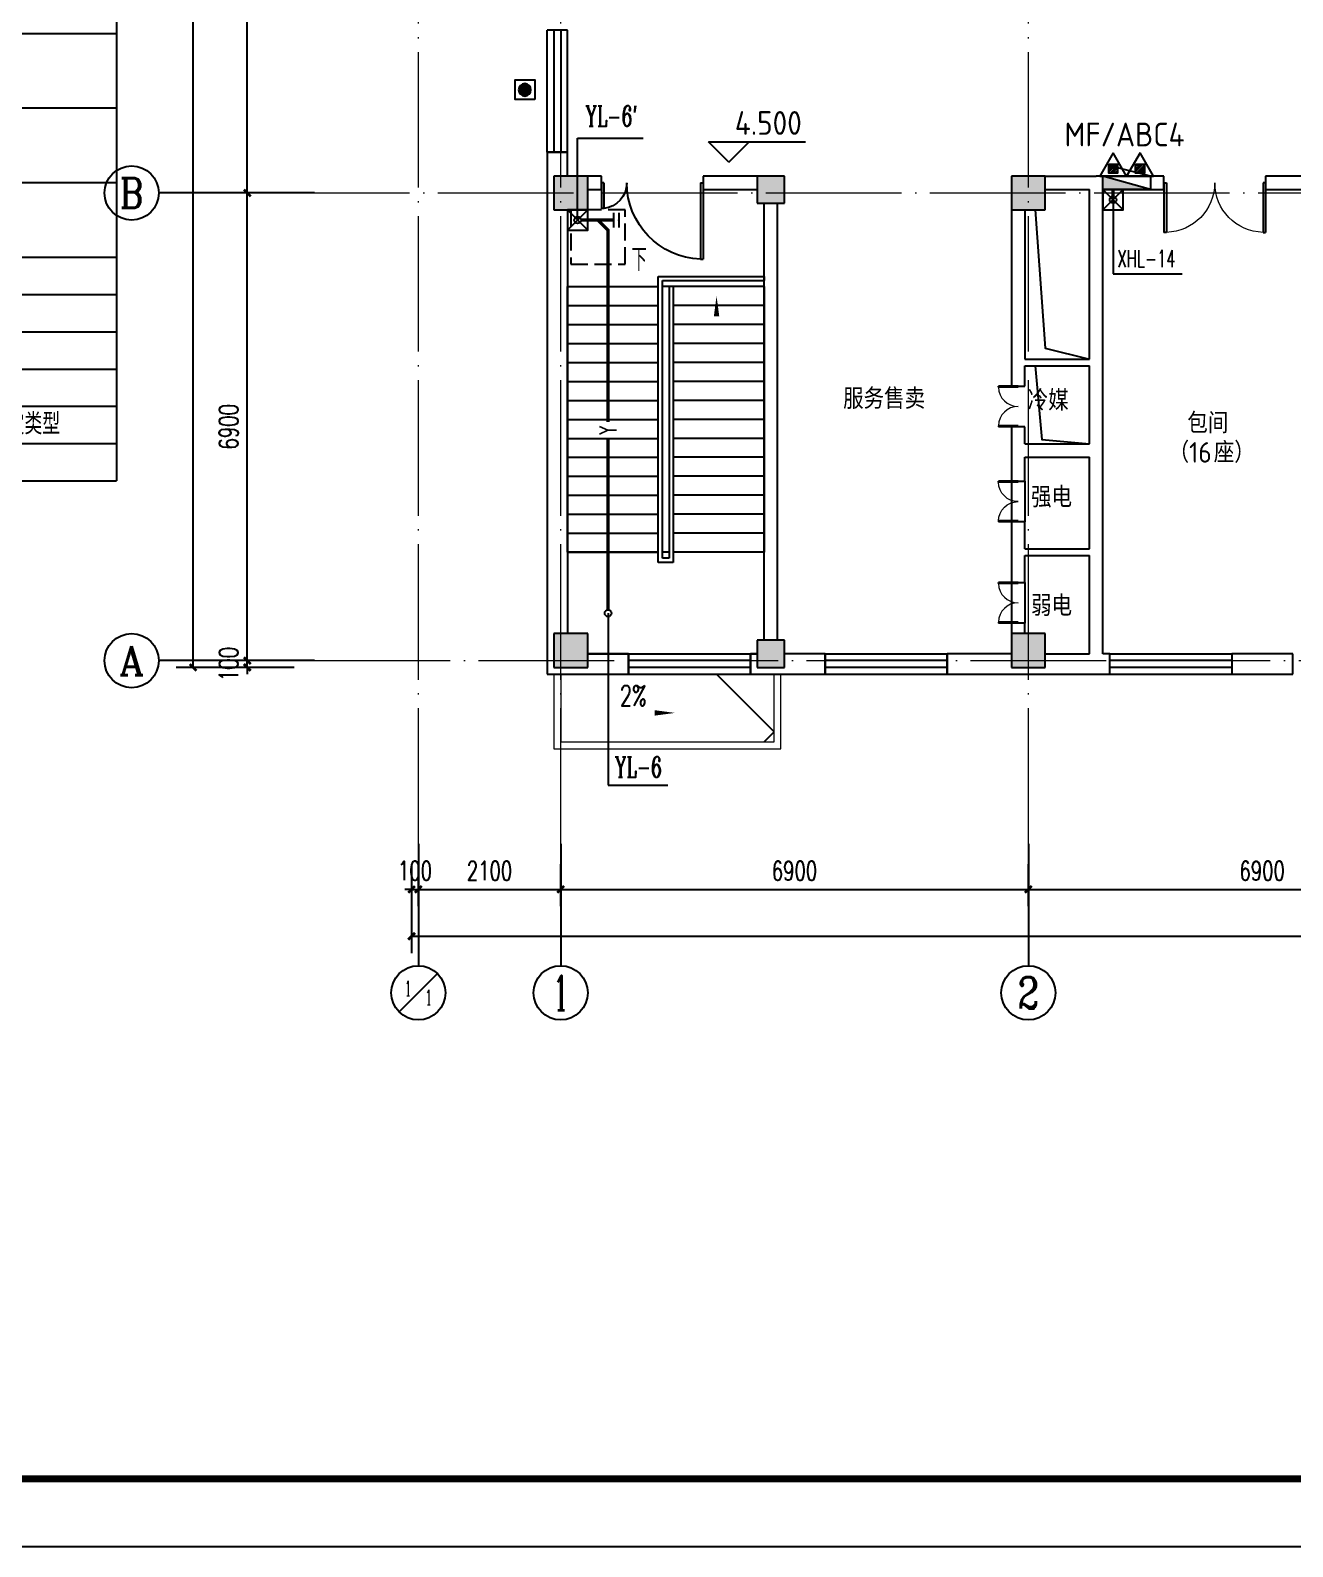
# Model space of a CAD drawing. Extents: x 1475400 to 1714963, y -629303 to -315532.
# Drawn here: x 1518849 to 1537474, y -476080 to -453708 of the extents above; entities that cross this region are included whole.
import ezdxf
from ezdxf.enums import TextEntityAlignment as Align

# ---------------------------------------------------------------- set-up
doc = ezdxf.new("R2010")
doc.units = 0
doc.header["$LTSCALE"] = 1000
for name, pattern in [('CONTINOUS', [0]), ('DASH', [0.35, 0.25, -0.1]), ('DOTE', [2.42, 2, -0.2, 0.02, -0.2])]:
    doc.linetypes.add(name, pattern=pattern)
for name, color, linetype in [('A-ANNO-AXIS', 102, 'Continuous'), ('A-ANNO-DIMS', 3, 'Continuous'), ('A-ANNO-IDEN', 3, 'Continuous'), ('A-ANNO-IDEN-LEVL', 3, 'Continuous'), ('A-ANNO-TXT', 7, 'Continuous'), ('A-FLOR-STRS', 140, 'Continuous'), ('AXIS', 3, 'Continuous'), ('AXIS_TEXT', 7, 'Continuous'), ('BTTK', 7, 'Continuous'), ('COLUMN', 255, 'Continuous'), ('DOOR_FIRE', 4, 'Continuous'), ('P-FIRE-EQPM', 1, 'Continuous'), ('P-FIRE-IDEN', 1, 'Continuous'), ('P-PROT-FIRH', 1, 'Continuous'), ('P-PROT-IDEN', 7, 'Continuous'), ('P-PROT-PIPE', 1, 'Continuous'), ('P-PROT-VPIP', 1, 'Continuous'), ('P-RAIN-IDEN', 171, 'Continuous'), ('P-RAIN-VALV', 193, 'Continuous'), ('P-RAIN-VPIP', 7, 'Continuous'), ('PUB_DIM', 3, 'Continuous'), ('PUB_HATCH', 8, 'Continuous'), ('PUB_TEXT', 7, 'Continuous'), ('PUB_TITLE', 4, 'Continuous'), ('WALL', 2, 'Continuous'), ('WINDOW', 4, 'Continuous'), ('建筑底图', 7, 'Continuous'), ('水', 5, 'Continuous'), ('消防', 1, 'Continuous'), ('说明', 7, 'Continuous'), ('防火分区', 255, 'Continuous')]:
    doc.layers.add(name, color=color, linetype=linetype)
for name, color, linetype, lineweight in [('DOTE', 8, 'DOTE', 9), ('P-RAIN-PIPE', 4, 'Continuous', 50), ('悬挑板', 9, 'Continuous', 18)]:
    doc.layers.add(name, color=color, linetype=linetype, lineweight=lineweight)
doc.layers.add('定位矩形', color=6, linetype='Continuous', plot=False)
doc.styles.add('10', font='', dxfattribs={"width": 0.7, "height": 300})
doc.styles.add('_TCH_AXIS', font='COMPLEX', dxfattribs={"bigfont": 'GBCBIG'})
doc.styles.add('_TCH_DIM', font='SIMPLEX', dxfattribs={"bigfont": 'GBCBIG'})
doc.styles.add('_TWT_PIPETEXT', font='SIMPLEX', dxfattribs={"width": 0.8, "height": 2.5, "bigfont": 'HZTXT'})
doc.styles.add('_TWT_SERIAL', font='COMPLEX', dxfattribs={"width": 0.8, "height": 3, "bigfont": 'HZTXT'})
doc.styles.add('A_DIM', font='SIMPLEX', dxfattribs={"width": 0.7, "bigfont": 'HZ'})
doc.styles.add('A_DIM_T3', font='SIMPLEX', dxfattribs={"width": 0.7, "bigfont": 'HZ'})
doc.styles.add('COMPLEX', font='COMPLEX')
doc.styles.add('HZ(TK)', font='geniso.shx', dxfattribs={"width": 0.9, "bigfont": 'hztxt.shx'})
doc.styles.get("Standard").update_dxf_attribs({"font": 'geniso.shx', "bigfont": 'hztxt.shx'})
doc.styles.get('10').set_extended_font_data('SimSun')
doc.dimstyles.new('_TCH_ARCH&&100', dxfattribs={"dimtxt": 280, "dimasz": 100, "dimexe": 250, "dimexo": 300, "dimgap": 135, "dimtad": 1, "dimdec": 0, "dimzin": 0, "dimdsep": 46, "dimtxsty": 'A_DIM_T3', "dimblk": 'ARCHTICK', "dimcen": 0.09, "dimclrt": 7, "dimazin": 2, "dimtfac": 1, "dimtdec": 0, "dimtix": 1, "dimtmove": 2, "dimatfit": 3, "dimfxl": 150, "dimtolj": 1, "dimtzin": 0, "dimarcsym": 0})

# ---------------------------------------------------------------- blocks, each defined once
blk = doc.blocks.new('A$C2CDD3BEF')
at = {"layer": '防火分区'}
h = blk.add_hatch(color=6, dxfattribs=at)
h.dxf.hatch_style = 1
edge = h.paths.add_edge_path()
edge.add_arc((460, 446), 282, 0, 360)
at = {"layer": '防火分区', "color": 6}
blk.add_lwpolyline([(0, 0), (900, 0), (900, 900), (0, 900)], close=True, dxfattribs=at)
blk.add_circle((460, 446), 282, dxfattribs=at)
blk = doc.blocks.new('_ArchTick')
at = {"color": 0, "linetype": 'ByBlock', "const_width": 0.4}
blk.add_lwpolyline([(-0.5, -0.5), (0.5, 0.5)], dxfattribs=at)
blk = doc.blocks.new('*D220')
at = {"layer": 'A-ANNO-AXIS', "color": 0, "lineweight": -2, "transparency": 16777216}
for p, q in [((861232, -345910), (859489, -345910)), ((859739, -380910), (859739, -345910)), ((861232, -380910), (859489, -380910))]:
    blk.add_line(p, q, dxfattribs=at)
at = {"layer": 'Defpoints', "color": 0, "transparency": 16777216}
for p in [(859739, -345910), (861532, -345910), (861532, -380910)]:
    blk.add_point(p, dxfattribs=at)
at = {"layer": 'A-ANNO-AXIS', "color": 0, "lineweight": -2, "transparency": 16777216, "xscale": 100, "yscale": 100, "zscale": 100}
for p, rotation in [((859739, -345910), 90), ((859739, -380910), 270)]:
    blk.add_blockref('_ArchTick', p, dxfattribs=dict(at, rotation=rotation))
at = {"layer": 'A-ANNO-AXIS', "color": 7, "transparency": 16777216, "insert": (859464, -363410), "char_height": 280, "attachment_point": 5, "rotation": 90, "style": 'A_DIM_T3'}
blk.add_mtext('\\A1;35000', dxfattribs=at)
blk = doc.blocks.new('*D221')
at = {"layer": 'A-ANNO-AXIS', "color": 0, "lineweight": -2, "transparency": 16777216}
for p, q in [((860539, -380810), (860539, -380710)), ((861232, -380810), (860289, -380810)), ((861232, -380910), (860289, -380910)), ((860539, -380910), (860539, -380810)), ((860539, -380910), (860539, -381010))]:
    blk.add_line(p, q, dxfattribs=at)
at = {"layer": 'Defpoints', "color": 0, "transparency": 16777216}
for p in [(860539, -380810), (861532, -380810), (861532, -380910)]:
    blk.add_point(p, dxfattribs=at)
at = {"layer": 'A-ANNO-AXIS', "color": 0, "lineweight": -2, "transparency": 16777216, "xscale": 100, "yscale": 100, "zscale": 100}
for p, rotation in [((860539, -380810), 270), ((860539, -380910), 90)]:
    blk.add_blockref('_ArchTick', p, dxfattribs=dict(at, rotation=rotation))
at = {"layer": 'A-ANNO-AXIS', "color": 7, "transparency": 16777216, "insert": (860264, -380860), "char_height": 280, "attachment_point": 5, "rotation": 90, "style": 'A_DIM_T3'}
blk.add_mtext('\\A1;100', dxfattribs=at)
blk = doc.blocks.new('*D222')
at = {"layer": 'A-ANNO-AXIS', "color": 0, "lineweight": -2, "transparency": 16777216}
for p, q in [((861232, -373910), (860289, -373910)), ((860539, -380810), (860539, -373910)), ((861232, -380810), (860289, -380810))]:
    blk.add_line(p, q, dxfattribs=at)
at = {"layer": 'Defpoints', "color": 0, "transparency": 16777216}
for p in [(860539, -373910), (861532, -373910), (861532, -380810)]:
    blk.add_point(p, dxfattribs=at)
at = {"layer": 'A-ANNO-AXIS', "color": 0, "lineweight": -2, "transparency": 16777216, "xscale": 100, "yscale": 100, "zscale": 100}
for p, rotation in [((860539, -373910), 90), ((860539, -380810), 270)]:
    blk.add_blockref('_ArchTick', p, dxfattribs=dict(at, rotation=rotation))
at = {"layer": 'A-ANNO-AXIS', "color": 7, "transparency": 16777216, "insert": (860264, -377360), "char_height": 280, "attachment_point": 5, "rotation": 90, "style": 'A_DIM_T3'}
blk.add_mtext('\\A1;6900', dxfattribs=at)
blk = doc.blocks.new('*D223')
at = {"layer": 'A-ANNO-AXIS', "color": 0, "lineweight": -2, "transparency": 16777216}
for p, q in [((861232, -367010), (860289, -367010)), ((860539, -373910), (860539, -367010)), ((861232, -373910), (860289, -373910))]:
    blk.add_line(p, q, dxfattribs=at)
at = {"layer": 'Defpoints', "color": 0, "transparency": 16777216}
for p in [(860539, -367010), (861532, -367010), (861532, -373910)]:
    blk.add_point(p, dxfattribs=at)
at = {"layer": 'A-ANNO-AXIS', "color": 0, "lineweight": -2, "transparency": 16777216, "xscale": 100, "yscale": 100, "zscale": 100}
for p, rotation in [((860539, -367010), 90), ((860539, -373910), 270)]:
    blk.add_blockref('_ArchTick', p, dxfattribs=dict(at, rotation=rotation))
at = {"layer": 'A-ANNO-AXIS', "color": 7, "transparency": 16777216, "insert": (860264, -370460), "char_height": 280, "attachment_point": 5, "rotation": 90, "style": 'A_DIM_T3'}
blk.add_mtext('\\A1;6900', dxfattribs=at)
blk = doc.blocks.new('*D236')
at = {"layer": 'A-ANNO-DIMS', "color": 0, "lineweight": -2, "transparency": 16777216}
for p, q in [((862963, -383811), (862963, -384435)), ((863063, -383811), (863063, -384435)), ((862963, -384185), (862863, -384185)), ((862963, -384185), (863063, -384185)), ((863063, -384185), (863163, -384185))]:
    blk.add_line(p, q, dxfattribs=at)
at = {"layer": 'Defpoints', "color": 0, "transparency": 16777216}
for p in [(862963, -383511), (863063, -383511), (863063, -384185)]:
    blk.add_point(p, dxfattribs=at)
at = {"layer": 'A-ANNO-DIMS', "color": 0, "lineweight": -2, "transparency": 16777216, "xscale": 100, "yscale": 100, "zscale": 100}
blk.add_blockref('_ArchTick', (862963, -384185), dxfattribs=at)
at = {"layer": 'A-ANNO-DIMS', "color": 0, "lineweight": -2, "transparency": 16777216, "xscale": 100, "yscale": 100, "zscale": 100, "rotation": 180}
blk.add_blockref('_ArchTick', (863063, -384185), dxfattribs=at)
at = {"layer": 'A-ANNO-DIMS', "color": 7, "transparency": 16777216, "insert": (863013, -383910), "char_height": 280, "attachment_point": 5, "style": 'A_DIM_T3'}
blk.add_mtext('\\A1;100', dxfattribs=at)
blk = doc.blocks.new('*D237')
at = {"layer": 'A-ANNO-DIMS', "color": 0, "lineweight": -2, "transparency": 16777216}
for p, q in [((863063, -383811), (863063, -384435)), ((865163, -383811), (865163, -384435)), ((863063, -384185), (865163, -384185))]:
    blk.add_line(p, q, dxfattribs=at)
at = {"layer": 'Defpoints', "color": 0, "transparency": 16777216}
for p in [(863063, -383511), (865163, -383511), (865163, -384185)]:
    blk.add_point(p, dxfattribs=at)
at = {"layer": 'A-ANNO-DIMS', "color": 0, "lineweight": -2, "transparency": 16777216, "xscale": 100, "yscale": 100, "zscale": 100, "rotation": 180}
blk.add_blockref('_ArchTick', (863063, -384185), dxfattribs=at)
at = {"layer": 'A-ANNO-DIMS', "color": 0, "lineweight": -2, "transparency": 16777216, "xscale": 100, "yscale": 100, "zscale": 100}
blk.add_blockref('_ArchTick', (865163, -384185), dxfattribs=at)
at = {"layer": 'A-ANNO-DIMS', "color": 7, "transparency": 16777216, "insert": (864113, -383910), "char_height": 280, "attachment_point": 5, "style": 'A_DIM_T3'}
blk.add_mtext('\\A1;2100', dxfattribs=at)
blk = doc.blocks.new('*D238')
at = {"layer": 'A-ANNO-DIMS', "color": 0, "lineweight": -2, "transparency": 16777216}
for p, q in [((865163, -383811), (865163, -384435)), ((872063, -383811), (872063, -384435)), ((865163, -384185), (872063, -384185))]:
    blk.add_line(p, q, dxfattribs=at)
at = {"layer": 'Defpoints', "color": 0, "transparency": 16777216}
for p in [(865163, -383511), (872063, -383511), (872063, -384185)]:
    blk.add_point(p, dxfattribs=at)
at = {"layer": 'A-ANNO-DIMS', "color": 0, "lineweight": -2, "transparency": 16777216, "xscale": 100, "yscale": 100, "zscale": 100, "rotation": 180}
blk.add_blockref('_ArchTick', (865163, -384185), dxfattribs=at)
at = {"layer": 'A-ANNO-DIMS', "color": 0, "lineweight": -2, "transparency": 16777216, "xscale": 100, "yscale": 100, "zscale": 100}
blk.add_blockref('_ArchTick', (872063, -384185), dxfattribs=at)
at = {"layer": 'A-ANNO-DIMS', "color": 7, "transparency": 16777216, "insert": (868613, -383910), "char_height": 280, "attachment_point": 5, "style": 'A_DIM_T3'}
blk.add_mtext('\\A1;6900', dxfattribs=at)
blk = doc.blocks.new('*D239')
at = {"layer": 'A-ANNO-DIMS', "color": 0, "lineweight": -2, "transparency": 16777216}
for p, q in [((872063, -383811), (872063, -384435)), ((878963, -383811), (878963, -384435)), ((872063, -384185), (878963, -384185))]:
    blk.add_line(p, q, dxfattribs=at)
at = {"layer": 'Defpoints', "color": 0, "transparency": 16777216}
for p in [(872063, -383511), (878963, -383511), (878963, -384185)]:
    blk.add_point(p, dxfattribs=at)
at = {"layer": 'A-ANNO-DIMS', "color": 0, "lineweight": -2, "transparency": 16777216, "xscale": 100, "yscale": 100, "zscale": 100, "rotation": 180}
blk.add_blockref('_ArchTick', (872063, -384185), dxfattribs=at)
at = {"layer": 'A-ANNO-DIMS', "color": 0, "lineweight": -2, "transparency": 16777216, "xscale": 100, "yscale": 100, "zscale": 100}
blk.add_blockref('_ArchTick', (878963, -384185), dxfattribs=at)
at = {"layer": 'A-ANNO-DIMS', "color": 7, "transparency": 16777216, "insert": (875513, -383910), "char_height": 280, "attachment_point": 5, "style": 'A_DIM_T3'}
blk.add_mtext('\\A1;6900', dxfattribs=at)
blk = doc.blocks.new('*D252')
at = {"layer": 'Defpoints', "color": 0, "transparency": 16777216}
for p in [(862963, -383511), (899763, -383511), (899763, -384876)]:
    blk.add_point(p, dxfattribs=at)
at = {"layer": 'PUB_DIM', "color": 0, "lineweight": -2, "transparency": 16777216}
for p, q in [((862963, -383811), (862963, -385126)), ((899763, -383811), (899763, -385126)), ((862963, -384876), (899763, -384876))]:
    blk.add_line(p, q, dxfattribs=at)
at = {"layer": 'PUB_DIM', "color": 0, "lineweight": -2, "transparency": 16777216, "xscale": 100, "yscale": 100, "zscale": 100, "rotation": 180}
blk.add_blockref('_ArchTick', (862963, -384876), dxfattribs=at)
at = {"layer": 'PUB_DIM', "color": 0, "lineweight": -2, "transparency": 16777216, "xscale": 100, "yscale": 100, "zscale": 100}
blk.add_blockref('_ArchTick', (899763, -384876), dxfattribs=at)
at = {"layer": 'PUB_DIM', "color": 7, "transparency": 16777216, "insert": (881363, -384601), "char_height": 280, "attachment_point": 5, "style": 'A_DIM_T3'}
blk.add_mtext('\\A1;36800', dxfattribs=at)
blk = doc.blocks.new('$DorLib2D$00000225')
at = {"color": 0}
for p, q in [((0.475, -0.001), (0.475, 0.752)), ((0.475, 0.752), (0.5, 0.752)), ((0.5, -0.001), (0.5, 0.752)), ((-0.5, 0), (-0.5, 0.252)), ((-0.475, 0.252), (-0.5, 0.252)), ((-0.475, 0), (-0.475, 0.252)), ((-0.475, 0), (-0.5, 0)), ((0.475, -0.001), (0.5, -0.001))]:
    blk.add_line(p, q, dxfattribs=at)
for centre, radius, start, end in [((0.505, -0.002), 0.755, 92.2493, 179.7238), ((-0.501, 0.003), 0.251, 359.7899, 84.0974)]:
    blk.add_arc(centre, radius, start, end, dxfattribs=at)
blk = doc.blocks.new('$DorLib2D$00000002')
for p, q in [((-0.5, 0), (-0.5, 0.4875)), ((-0.475, 0.4875), (-0.5, 0.4875)), ((-0.475, 0), (-0.475, 0.4875)), ((0.475, 0), (0.475, 0.4875)), ((0.475, 0.4875), (0.5, 0.4875)), ((0.5, 0), (0.5, 0.4875)), ((-0.5, 0), (-0.475, 0)), ((0.5, 0), (0.475, 0))]:
    blk.add_line(p, q)
at = {"lineweight": 13}
for centre, start, end in [((-0.4875, 0), 0, 88.53072), ((0.4875, 0), 91.46928, 180)]:
    blk.add_arc(centre, 0.4875, start, end, dxfattribs=at)
blk = doc.blocks.new('$WINLIB2D$00000001')
at = {"color": 0}
for points in [[(-0.5, 0.5), (-0.5, -0.5)], [(-0.5, 0.5), (0.5, 0.5)], [(0.5, -0.5), (0.5, 0.5)], [(0.5, 0.167), (-0.5, 0.167)], [(0.5, -0.167), (-0.5, -0.167)], [(-0.5, -0.5), (0.5, -0.5)]]:
    blk.add_lwpolyline(points, dxfattribs=at)
blk = doc.blocks.new('_AXISO')
blk.add_circle((0, 0), 0.5)
at = {"layer": 'AXIS_TEXT', "style": 'COMPLEX', "width": 1.041667}
blk.add_attdef('A', text='', height=0.56, dxfattribs=at).set_placement((-0.25, -0.28), (0.25, -0.28), align=Align.FIT)
blk = doc.blocks.new('vhtemplate_2019年新竖式图框_A1')
at = {"layer": 'PUB_TITLE', "color": 7}
blk.add_lwpolyline([(0, 594), (841, 594), (841, 0), (0, 0)], close=True, dxfattribs=at)
at = {"layer": 'PUB_TITLE', "const_width": 1}
blk.add_lwpolyline([(25, 10), (831, 10), (831, 584), (25, 584)], close=True, dxfattribs=at)
at = {"layer": 'BTTK', "color": 4, "style": 'HZ(TK)', "width": 0.9}
for tag, p in [('合作单位_001', (795.83, 509.44)), ('建设单位_001', (795.85, 207.44)), ('工程名称_001', (795.62, 174.44)), ('子项名称_001', (805.71, 157.94)), ('图纸名称_001', (795.45, 138.94))]:
    blk.add_attdef(tag, p, '', height=3.5, dxfattribs=at)
for tag, p in [('注册证书号', (808.5, 279)), ('注册印章号', (808.5, 271)), ('设计号', (806, 193)), ('图别', (789.75, 34)), ('图号', (822.25, 34)), ('版本号', (789.75, 26)), ('日期', (822.25, 26))]:
    blk.add_attdef(tag, text='', height=3.5, dxfattribs=at).set_placement(p, align=Align.MIDDLE)
blk = doc.blocks.new('ewfrarftr')
at = {"layer": '消防', "linetype": 'CONTINOUS', "lineweight": -3}
for p, q in [((1486282, -381392), (1486282, -412105)), ((1471932, -404929), (1486282, -404929)), ((1471932, -404929), (1486282, -404929)), ((1471932, -404929), (1486282, -404929)), ((1470409, -406125), (1486282, -406125)), ((1471932, -407321), (1486282, -407321)), ((1471932, -408517), (1486282, -408517)), ((1469458, -409115), (1486282, -409115)), ((1470409, -409115), (1486282, -409115)), ((1471932, -409713), (1486282, -409713)), ((1475235, -410311), (1486282, -410311)), ((1469458, -410909), (1486282, -410909)), ((1470409, -410909), (1486282, -410909)), ((1471932, -411507), (1486282, -411507)), ((1469458, -412105), (1486282, -412105)), ((1469458, -412105), (1486282, -412105))]:
    blk.add_line(p, q, dxfattribs=at)
at = {"layer": '说明', "lineweight": 0, "style": '10', "width": 0.7}
blk.add_text('火灾类型', height=300, dxfattribs=at).set_placement((1484233, -411328))
blk = doc.blocks.new('$TWTSYS$00000508')
for p, q in [((-0.5, 0.5), (0.324, 1.224)), ((-0.5, 0.5), (-0.5, -0.5)), ((-0.5, -0.5), (0.5, 0.5)), ((0.5, 0.5), (-0.5, 0.5)), ((0.5, -0.5), (0.5, 0.5)), ((-0.5, -0.5), (0.5, -0.5))]:
    blk.add_line(p, q)
blk.add_solid([(0.5, -0.5), (0.5, 0.5), (-0.5, -0.5)])
blk = doc.blocks.new('$VALVE$00000476')
for p, q in [((-64, -90), (-64, 90)), ((0, -90), (0, 90))]:
    blk.add_line(p, q)
blk.add_point((0, 0))
blk = doc.blocks.new('$TwtSys$00000546')
h = blk.add_hatch()
h.set_pattern_fill('ANSI31', color=256, scale=200, style=0)
h.set_pattern_definition([(45, (-38543.802, -6670.83), (-17.67767, 17.67767), [])])
h.paths.add_polyline_path([(-65, 174), (65, 174), (65, 44), (-65, 44)])
for points in [[(0, 344), (-198, 0), (198, 0)], [(-65, 174), (65, 174), (65, 44), (-65, 44)]]:
    blk.add_lwpolyline(points, close=True)
blk = doc.blocks.new('sdfcsf')
at = {"layer": 'PUB_HATCH'}
for points in [[(865563.1, -374160.3), (865563.1, -373660.3), (865063.1, -373660.3), (865063.1, -374160.3)], [(868463.1, -374060.3), (868463.1, -373660.3), (868063.1, -373660.3), (868063.1, -374060.3)], [(872313.1, -374160.3), (872313.1, -373660.3), (871813.1, -373660.3), (871813.1, -374160.3)], [(865563.1, -380910.3), (865563.1, -380410.3), (865063.1, -380410.3), (865063.1, -380910.3)], [(868463.1, -380910.3), (868463.1, -380510.3), (868063.1, -380510.3), (868063.1, -380910.3)], [(872313.1, -380910.3), (872313.1, -380410.3), (871813.1, -380410.3), (871813.1, -380910.3)]]:
    blk.add_hatch(color=256, dxfattribs=at).paths.add_polyline_path(points)
for p, q in [((868313.1, -381860.3), (867463.1, -381010.3)), ((868163.1, -382010.3), (868313.1, -381860.3))]:
    blk.add_line(p, q)
at = {"linetype": 'DASH'}
blk.add_lwpolyline([(865313.3, -374960.4), (866113.3, -374960.4), (866113.3, -374160.4), (865313.3, -374160.4), (865313.3, -374960.4)], dxfattribs=at)
for points in [[(872163.1, -374160.3), (872311.7, -376197.9), (872963.1, -376360.3)], [(872163.1, -376460.3), (872263.8, -377549.4), (872963.1, -377610.3)]]:
    blk.add_lwpolyline(points)
at = {"layer": 'A-ANNO-IDEN'}
blk.add_lwpolyline([(865963.1, -375150.3, 0, 0, 0), (865963.1, -379960.3, 0, 0, 0), (867463.1, -379960.3, 0, 0, 0), (867463.1, -375430.3, 0, 80, 0), (867463.1, -375730.3, 0, 0, 0)], format="xyseb", dxfattribs=at)
at = {"layer": 'A-ANNO-IDEN-LEVL'}
for p, q in [((867643.6, -373457.2), (867343.6, -373157.2)), ((867343.6, -373157.2), (868777.6, -373157.2)), ((867643.6, -373457.2), (867943.6, -373157.2))]:
    blk.add_line(p, q, dxfattribs=at)
at = {"layer": 'A-FLOR-STRS'}
for p, q in [((866603.1, -379360.3), (866603.1, -375140.3)), ((866603.1, -375140.3), (868163.1, -375140.3)), ((868163.1, -375140.3), (868163.1, -375200.3)), ((865263.1, -379210.3), (865263.1, -375290.3)), ((865263.1, -375290.3), (866603.1, -375290.3)), ((866663.1, -379300.3), (866663.1, -375200.3)), ((866663.1, -375200.3), (868163.1, -375200.3)), ((866663.1, -379210.3), (866663.1, -375290.3)), ((866763.1, -375290.3), (866663.1, -375290.3)), ((866763.1, -375290.3), (866763.1, -379210.3)), ((866823.1, -375290.3), (866763.1, -375290.3)), ((866763.1, -375290.3), (866763.1, -379300.3)), ((866823.1, -375290.3), (866763.1, -375290.3)), ((868163.1, -375290.3), (866823.1, -375290.3)), ((866823.1, -375290.3), (866823.1, -379360.3)), ((868163.1, -375290.3), (868163.1, -379210.3)), ((865263.1, -375570.3), (866603.1, -375570.3)), ((868163.1, -375570.3), (866823.1, -375570.3)), ((865263.1, -375850.3), (866603.1, -375850.3)), ((868163.1, -375850.3), (866823.1, -375850.3)), ((865263.1, -376130.3), (866603.1, -376130.3)), ((868163.1, -376130.3), (866823.1, -376130.3)), ((865263.1, -376410.3), (866603.1, -376410.3)), ((868163.1, -376410.3), (866823.1, -376410.3)), ((865263.1, -376690.3), (866603.1, -376690.3)), ((868163.1, -376690.3), (866823.1, -376690.3)), ((865263.1, -376970.3), (866603.1, -376970.3)), ((868163.1, -376970.3), (866823.1, -376970.3)), ((865263.1, -377250.3), (866603.1, -377250.3)), ((868163.1, -377250.3), (866823.1, -377250.3)), ((865263.1, -377530.3), (866603.1, -377530.3)), ((868163.1, -377530.3), (866823.1, -377530.3)), ((865263.1, -377810.3), (866603.1, -377810.3)), ((868163.1, -377810.3), (866823.1, -377810.3)), ((865263.1, -378090.3), (866603.1, -378090.3)), ((868163.1, -378090.3), (866823.1, -378090.3)), ((865263.1, -378370.3), (866603.1, -378370.3)), ((868163.1, -378370.3), (866823.1, -378370.3)), ((865263.1, -378650.3), (866603.1, -378650.3)), ((868163.1, -378650.3), (866823.1, -378650.3)), ((865263.1, -378930.3), (866603.1, -378930.3)), ((868163.1, -378930.3), (866823.1, -378930.3)), ((865263.1, -379210.3), (866603.1, -379210.3)), ((865263.1, -379210.3), (865263.1, -380410.3)), ((866603.1, -379210.3), (865263.1, -379210.3)), ((866823.1, -379360.3), (866603.1, -379360.3)), ((866763.1, -379210.3), (866663.1, -379210.3)), ((866763.1, -379300.3), (866663.1, -379300.3)), ((868163.1, -379210.3), (866823.1, -379210.3)), ((868163.1, -379210.3), (866823.1, -379210.3)), ((868163.1, -380510.3), (868163.1, -379210.3)), ((865563.1, -380710.3), (868063.1, -380710.3))]:
    blk.add_line(p, q, dxfattribs=at)
at = {"layer": 'AXIS'}
for p, q in [((861532, -373910.3), (859232, -373910.3)), ((861532, -380810.3), (859232, -380810.3)), ((863063.1, -383511.1), (863063.1, -385311.1)), ((865163.1, -383511.1), (865163.1, -385311.1)), ((872063.1, -383511.1), (872063.1, -385311.1)), ((862780.3, -385993.9), (863346, -385428.2))]:
    blk.add_line(p, q, dxfattribs=at)
blk.add_circle((863063.1, -385711.1), 400, dxfattribs=at)
at = {"layer": 'COLUMN'}
for p, q in [((865563.1, -373660.3), (865063.1, -373660.3)), ((865063.1, -373660.3), (865063.1, -374160.3)), ((865563.1, -374160.3), (865563.1, -373660.3)), ((868463.1, -373660.3), (868063.1, -373660.3)), ((868063.1, -373660.3), (868063.1, -374060.3)), ((868463.1, -374060.3), (868463.1, -373660.3)), ((872313.1, -373660.3), (871813.1, -373660.3)), ((871813.1, -373660.3), (871813.1, -374160.3)), ((872313.1, -374160.3), (872313.1, -373660.3)), ((868063.1, -374060.3), (868463.1, -374060.3)), ((865063.1, -374160.3), (865563.1, -374160.3)), ((871813.1, -374160.3), (872313.1, -374160.3)), ((865563.1, -380410.3), (865063.1, -380410.3)), ((865063.1, -380410.3), (865063.1, -380910.3)), ((865563.1, -380910.3), (865563.1, -380410.3)), ((868463.1, -380510.3), (868063.1, -380510.3)), ((868063.1, -380510.3), (868063.1, -380910.3)), ((868463.1, -380910.3), (868463.1, -380510.3)), ((872313.1, -380410.3), (871813.1, -380410.3)), ((871813.1, -380410.3), (871813.1, -380910.3)), ((872313.1, -380910.3), (872313.1, -380410.3)), ((865063.1, -380910.3), (865563.1, -380910.3)), ((868063.1, -380910.3), (868463.1, -380910.3)), ((871813.1, -380910.3), (872313.1, -380910.3))]:
    blk.add_line(p, q, dxfattribs=at)
at = {"layer": 'DOOR_FIRE'}
for p, q in [((871813.1, -378163.8), (871813.1, -378763.8)), ((872013.1, -378163.8), (872013.1, -378763.8)), ((871813.1, -379656.9), (871813.1, -380256.9)), ((872013.1, -379656.9), (872013.1, -380256.9))]:
    blk.add_line(p, q, dxfattribs=at)
at = {"layer": 'DOTE'}
for p, q in [((863063.1, -383511.1), (863063.1, -343309.6)), ((865163.1, -383511.1), (865163.1, -343309.6)), ((872063.1, -383511.1), (872063.1, -343309.6)), ((860932, -373910.3), (901663.1, -373910.3)), ((861532, -380810.3), (901663.1, -380810.3))]:
    blk.add_line(p, q, dxfattribs=at)
at = {"layer": 'WALL'}
for p, q in [((865263.1, -373310.3), (864963.1, -373310.3)), ((864963.1, -373310.3), (864963.1, -373910.3)), ((865263.1, -373660.3), (865263.1, -373310.3)), ((865763.1, -373660.3), (865563.1, -373660.3)), ((865763.1, -373860.3), (865763.1, -373660.3)), ((868063.1, -373660.3), (867263.1, -373660.3)), ((867263.1, -373660.3), (867263.1, -373860.3)), ((872313.1, -373660.3), (873063.1, -373660.3)), ((874063.5, -373660.3), (873063.1, -373660.3)), ((874063.5, -373860.3), (874063.5, -373660.3)), ((878713.1, -373660.3), (875563.5, -373660.3)), ((875563.5, -373660.3), (875563.5, -373860.3)), ((864963.1, -373910.3), (864963.1, -381010.3)), ((865563.1, -373860.3), (865763.1, -373860.3)), ((867263.1, -373860.3), (868063.1, -373860.3)), ((868163.1, -380510.3), (868163.1, -374060.3)), ((868363.1, -380510.3), (868363.1, -374060.3)), ((872313.1, -373860.3), (872963.1, -373860.3)), ((872963.1, -376360.3), (872963.1, -373860.3)), ((873163.1, -376410.3), (873163.1, -373860.3)), ((873163.1, -373860.3), (874063.5, -373860.3)), ((875563.5, -373860.3), (878713.1, -373860.3)), ((865263.1, -374160.3), (865263.1, -380410.3)), ((871813.1, -374160.3), (871813.1, -376410.3)), ((872013.1, -374160.3), (872013.1, -376360.3)), ((871813.1, -376410.3), (871813.1, -376760.3)), ((872013.1, -376360.3), (872963.1, -376360.3)), ((872013.1, -376760.3), (872013.1, -376460.3)), ((872013.1, -376460.3), (872963.1, -376460.3)), ((872963.1, -377610.3), (872963.1, -376460.3)), ((873163.1, -377710.3), (873163.1, -376410.3)), ((871813.1, -376760.3), (872013.1, -376760.3)), ((872013.1, -377360.3), (871813.1, -377360.3)), ((871813.1, -377360.3), (871813.1, -377710.3)), ((872013.1, -377610.3), (872013.1, -377360.3)), ((872013.1, -377610.3), (872963.1, -377610.3)), ((871813.1, -377710.3), (871813.1, -378163.8)), ((872013.1, -378163.8), (872013.1, -377810.3)), ((872013.1, -377810.3), (872963.1, -377810.3)), ((872963.1, -379160.3), (872963.1, -377810.3)), ((873163.1, -379210.3), (873163.1, -377710.3)), ((871813.1, -378163.8), (872013.1, -378163.8)), ((872013.1, -378763.8), (871813.1, -378763.8)), ((871813.1, -378763.8), (871813.1, -379210.3)), ((872013.1, -379160.3), (872013.1, -378763.8)), ((872013.1, -379160.3), (872963.1, -379160.3)), ((871813.1, -379210.3), (871813.1, -379656.9)), ((872013.1, -379656.9), (872013.1, -379260.3)), ((872013.1, -379260.3), (872963.1, -379260.3)), ((872963.1, -380710.3), (872963.1, -379260.3)), ((873163.1, -380710.3), (873163.1, -379210.3)), ((871813.1, -379656.9), (872013.1, -379656.9)), ((872013.1, -380256.9), (871813.1, -380256.9)), ((871813.1, -380256.9), (871813.1, -380410.3)), ((872013.1, -380410.3), (872013.1, -380256.9)), ((866163.1, -380710.3), (865563.1, -380710.3)), ((866163.1, -381010.3), (866163.1, -380710.3)), ((868063.1, -380710.3), (867963.1, -380710.3)), ((867963.1, -380710.3), (867963.1, -381010.3)), ((869063.1, -380710.3), (868463.1, -380710.3)), ((869063.1, -381010.3), (869063.1, -380710.3)), ((871813.1, -380710.3), (870863.1, -380710.3)), ((870863.1, -380710.3), (870863.1, -381010.3)), ((872313.1, -380710.3), (872963.1, -380710.3)), ((873263.1, -380710.3), (873163.1, -380710.3)), ((873263.1, -381010.3), (873263.1, -380710.3)), ((875963.1, -380710.3), (875063.1, -380710.3)), ((875063.1, -380710.3), (875063.1, -381010.3)), ((875963.1, -381010.3), (875963.1, -380710.3)), ((864963.1, -381010.3), (866163.1, -381010.3)), ((867963.1, -381010.3), (868263.1, -381010.3)), ((868263.1, -381010.3), (869063.1, -381010.3)), ((870863.1, -381010.3), (872063.1, -381010.3)), ((872063.1, -381010.3), (873063.1, -381010.3)), ((873063.1, -381010.3), (873263.1, -381010.3)), ((875063.1, -381010.3), (875963.1, -381010.3))]:
    blk.add_line(p, q, dxfattribs=at)
at = {"layer": '悬挑板', "lineweight": 18}
blk.add_lwpolyline([(868413.1, -381010.3), (865063.1, -381010.3), (865063.1, -382110.3), (868413.1, -382110.3)], close=True, dxfattribs=at)
blk.add_lwpolyline([(865163.1, -381010.3), (865163.1, -382010.3), (868313.1, -382010.3), (868313.1, -381010.3)], dxfattribs=at)
at = {"layer": '水'}
blk.add_lwpolyline([(865603.1, -381581.3, 0, 0, 0), (866850.1, -381581.3, 0, 80, 0), (866550.1, -381581.3, 0, 0, 0)], format="xyseb", dxfattribs=at)
at = {"layer": 'AXIS'}
ref = blk.add_blockref('_AXISO', (858832, -373910.3), dxfattribs=dict(at, xscale=800, yscale=800, zscale=800))
ref.add_attrib('A', 'B', dxfattribs={"layer": 'AXIS_TEXT', "height": 435.3, "style": '_TCH_AXIS'}).set_placement((858655.9, -374128), (859008.2, -374128), align=Align.FIT)
ref = blk.add_blockref('_AXISO', (858832, -380810.3), dxfattribs=dict(at, xscale=800, yscale=800, zscale=800))
ref.add_attrib('A', 'A', dxfattribs={"layer": 'AXIS_TEXT', "height": 425.2, "style": '_TCH_AXIS'}).set_placement((858649.8, -381022.9), (859014.3, -381022.9), align=Align.FIT)
ref = blk.add_blockref('_AXISO', (865163.1, -385711.1), dxfattribs=dict(at, xscale=800, yscale=800, zscale=800))
ref.add_attrib('A', '1', dxfattribs={"layer": 'AXIS_TEXT', "height": 514.7, "style": '_TCH_AXIS'}).set_placement((865052.8, -385968.4), (865273.4, -385968.4), align=Align.FIT)
ref = blk.add_blockref('_AXISO', (872063.1, -385711.1), dxfattribs=dict(at, xscale=800, yscale=800, zscale=800))
ref.add_attrib('A', '2', dxfattribs={"layer": 'AXIS_TEXT', "height": 465.9, "style": '_TCH_AXIS'}).set_placement((871907.8, -385944), (872218.5, -385944), align=Align.FIT)
at = {"layer": 'DOOR_FIRE', "zscale": 200}
for name, p, xscale, yscale, rotation in [('$DorLib2D$00000225', (866513.1, -373760.3), -1500, 1500, 180), ('$DorLib2D$00000002', (871913.1, -377060.3), 600, 600, 90), ('$DorLib2D$00000002', (871913.1, -378463.8), -600, 600, 90), ('$DorLib2D$00000002', (871913.1, -379956.9), 600, 600, 90)]:
    blk.add_blockref(name, p, dxfattribs=dict(at, xscale=xscale, yscale=yscale, rotation=rotation))
at = {"layer": 'WINDOW'}
for name, p, xscale, yscale, zscale, rotation in [('$WINLIB2D$00000001', (865113.1, -372410.3), 1800, 300, -1800, 90), ('$DorLib2D$00000002', (874813.5, -373760.3), -1500, 1500, 1500, 180), ('$WINLIB2D$00000001', (874163.1, -380860.3), -1800, 300, 1800, 180)]:
    blk.add_blockref(name, p, dxfattribs=dict(at, xscale=xscale, yscale=yscale, zscale=zscale, rotation=rotation))
at = {"layer": 'WINDOW', "xscale": 1800, "yscale": 300, "zscale": 1800}
for p in [(867063.1, -380860.3), (869963.1, -380860.3)]:
    blk.add_blockref('$WINLIB2D$00000001', p, dxfattribs=at)
at = {"layer": '防火分区', "xscale": -0.324, "yscale": 0.324, "zscale": 0.324}
blk.add_blockref('A$C2CDD3BEF', (864782.6, -372532.7), dxfattribs=at)
at = {"layer": 'A-ANNO-TXT', "color": 7}
blk.add_text('4.500', height=350, dxfattribs=at).set_placement((867732.3, -373052.2))
at = {"layer": 'A-ANNO-TXT', "color": 7, "style": 'A_DIM', "width": 0.7}
blk.add_text('下', height=337.6, dxfattribs=at).set_placement((866209.2, -375063.6))
at = {"layer": 'AXIS_TEXT', "color": 7, "style": '_TCH_AXIS'}
for p, p2 in [((862863.9, -385754.8), (862957.6, -385754.8)), ((863168.7, -385886), (863262.4, -385886))]:
    blk.add_text('1', height=218.6, dxfattribs=at).set_placement(p, p2, align=Align.FIT)
at = {"layer": 'PUB_TEXT'}
for s, height, p in [('服务售卖', 302.47, (869330.5, -377095.9)), ('冷媒', 302.47, (872053.5, -377120.5)), ('包间', 302.47, (874408.7, -377456.2)), ('（', 302.5, (874133.4, -377888.5)), ('16', 302.47, (874435.9, -377888.5)), ('座）', 302.47, (874798.8, -377888.5)), ('强电', 302.47, (872103, -378549.1)), ('弱电', 302.47, (872103, -380150.7))]:
    blk.add_text(s, height=height, dxfattribs=at).set_placement(p)
at = {"layer": 'PUB_TEXT', "color": 7, "style": '_TCH_DIM', "width": 0.705882}
blk.add_text('2%%%', height=297.5, dxfattribs=at).set_placement((866036.6, -381476.3))
at = {"layer": 'A-ANNO-AXIS'}
for p1, p2, distance, picture, middle in [((861532, -380910.3), (861532, -345910.3), 1792.8, '*D220', (859464.2, -363410.3)), ((861532, -373910.3), (861532, -367010.3), 992.8, '*D223', (860264.2, -370460.3)), ((861532, -380810.3), (861532, -373910.3), 992.8, '*D222', (860264.2, -377360.3)), ((861532, -380910.3), (861532, -380810.3), 992.8, '*D221', (860264.2, -380860.3))]:
    dim = blk.add_aligned_dim(p1=p1, p2=p2, distance=distance, dimstyle='_TCH_ARCH&&100', dxfattribs=at)
    dim.commit()
    dim.dimension.update_dxf_attribs({"geometry": picture, "text_midpoint": middle})
at = {"layer": 'A-ANNO-DIMS'}
for p1, p2, picture, middle in [((862963.1, -383511.1), (863063.1, -383511.1), '*D236', (863013.1, -383909.7)), ((863063.1, -383511.1), (865163.1, -383511.1), '*D237', (864113.1, -383909.7)), ((865163.1, -383511.1), (872063.1, -383511.1), '*D238', (868613.1, -383909.7)), ((872063.1, -383511.1), (878963.1, -383511.1), '*D239', (875513.1, -383909.7))]:
    dim = blk.add_aligned_dim(p1=p1, p2=p2, distance=-673.6, dimstyle='_TCH_ARCH&&100', dxfattribs=at)
    dim.commit()
    dim.dimension.update_dxf_attribs({"geometry": picture, "text_midpoint": middle})
at = {"layer": 'PUB_DIM'}
dim = blk.add_aligned_dim(p1=(862963.1, -383511.1), p2=(899763.1, -383511.1), distance=-1365.2, dimstyle='_TCH_ARCH&&100', dxfattribs=at)
dim.commit()
dim.dimension.update_dxf_attribs({"geometry": '*D252', "text_midpoint": (881363.1, -384601.3)})

msp = doc.modelspace()

# ---------------------------------------------------------------- hatches: boundary and pattern name
at = {"layer": 'P-RAIN-PIPE'}
for points in [[(1527374.2, -456658), (1527391.9, -456640.3), (1527399.2, -456647.6)], [(1527374.2, -456658), (1527399.2, -456658), (1527399.2, -456647.6)]]:
    msp.add_hatch(color=256, dxfattribs=at).paths.add_polyline_path(points)

# ---------------------------------------------------------------- linework, layer by layer
at = {"layer": 'P-PROT-IDEN', "linetype": 'ByBlock'}
for p, q in [((1534824.2, -456208, -3800), (1534824.2, -457301, -3800)), ((1534824.2, -457301, -3800), (1535846, -457301, -3800))]:
    msp.add_line(p, q, dxfattribs=at)
at = {"layer": 'P-PROT-PIPE', "const_width": 50}
msp.add_lwpolyline([(1534824.2, -456208), (1534824.2, -456058)], dxfattribs=at)
at = {"layer": 'P-PROT-VPIP'}
msp.add_circle((1534824.2, -456208), 50, dxfattribs=at)
at = {"layer": 'P-RAIN-IDEN'}
for p, q in [((1526924.2, -456508), (1526924.2, -455299.9)), ((1526924.2, -455299.9), (1527892.4, -455299.9)), ((1527374.2, -462308), (1527374.2, -464845)), ((1527374.2, -464845), (1528253.8, -464845))]:
    msp.add_line(p, q, dxfattribs=at)
at = {"layer": 'P-RAIN-PIPE', "const_width": 50}
for points in [[(1526974.2, -456508), (1527224.2, -456508)], [(1527224.2, -456508), (1527454.6, -456508)], [(1527374.2, -456658), (1527224.2, -456508)], [(1527374.2, -456658), (1527374.2, -459487.5)], [(1527374.2, -459732.2), (1527374.2, -462258)]]:
    msp.add_lwpolyline(points, dxfattribs=at)
at = {"layer": 'P-RAIN-VPIP'}
for centre in [(1526924.2, -456508), (1527374.2, -462308)]:
    msp.add_circle(centre, 50, dxfattribs=at)
at = {"layer": '定位矩形', "color": 3}
for p, q in [((1534974.2, -456058), (1534674.2, -456358)), ((1534974.2, -456358), (1534674.2, -456058))]:
    msp.add_line(p, q, dxfattribs=at)
at = {"layer": '定位矩形'}
for p, q in [((1526774.2, -456658), (1527074.2, -456358)), ((1526774.2, -456358), (1527074.2, -456658))]:
    msp.add_line(p, q, dxfattribs=at)
at = {"layer": '定位矩形', "color": 3}
msp.add_lwpolyline([(1534974.2, -456058), (1534674.2, -456058), (1534674.2, -456358), (1534974.2, -456358)], close=True, dxfattribs=at)
at = {"layer": '定位矩形'}
msp.add_lwpolyline([(1526774.2, -456658), (1527074.2, -456658), (1527074.2, -456358), (1526774.2, -456358)], close=True, dxfattribs=at)

# ---------------------------------------------------------------- block references
for name, p, xscale, yscale, zscale in [('vhtemplate_2019年新竖式图框_A1', (1501350.2, -476080.2), 100.1, 100.1, 100.1), ('ewfrarftr', (152740.9, -81218.9), 0.9199999999999999, 0.9199999999999999, 0.9199999999999999)]:
    msp.add_blockref(name, p, dxfattribs=dict(xscale=xscale, yscale=yscale, zscale=zscale))
at = {"layer": 'P-FIRE-EQPM', "rotation": 3.362250629396273e-10}
for p in [(1534825.8, -455858), (1535222.6, -455858)]:
    msp.add_blockref('$TwtSys$00000546', p, dxfattribs=at)
at = {"layer": 'P-PROT-FIRH', "xscale": 700, "yscale": -200, "zscale": 700, "rotation": 180.0000050111442}
msp.add_blockref('$TWTSYS$00000508', (1535024.2, -455958), dxfattribs=at)
at = {"layer": 'P-RAIN-VALV', "xscale": 1.2, "yscale": -1.2, "zscale": 1.2}
msp.add_blockref('$VALVE$00000476', (1527531.3, -456508), dxfattribs=at)
at = {"layer": '建筑底图'}
msp.add_blockref('sdfcsf', (661511.1, -82197.6), dxfattribs=at)

# ---------------------------------------------------------------- texts
at = {"layer": 'P-FIRE-IDEN'}
msp.add_text('MF/ABC4', height=350, dxfattribs=at).set_placement((1534108.2, -455419.8))
at = {"layer": 'P-PROT-IDEN', "color": 7, "linetype": 'ByBlock', "style": '_TWT_SERIAL', "width": 0.64}
msp.add_text('XHL-14', height=250, dxfattribs=at).set_placement((1534889.4, -457201, -3800))
at = {"layer": 'P-RAIN-IDEN', "color": 7, "style": '_TWT_SERIAL', "width": 0.64}
for s, p in [("YL-6'", (1527037, -455122.8)), ('YL-6', (1527471.5, -464725))]:
    msp.add_text(s, height=300, dxfattribs=at).set_placement(p)
at = {"layer": 'P-RAIN-IDEN', "style": '_TWT_PIPETEXT', "width": 0.64}
msp.add_text('Y', height=250, rotation=90, dxfattribs=at).set_placement((1527499.2, -459670.8))

doc.saveas('drawing.dxf')
